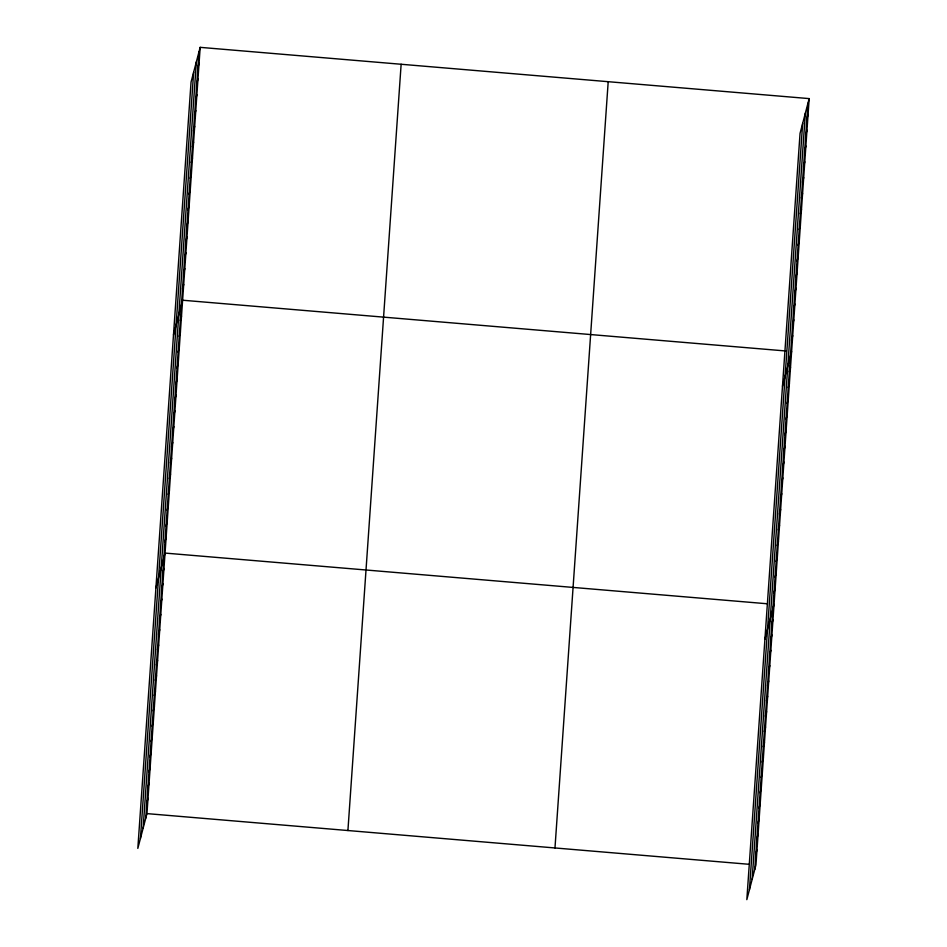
<?xml version="1.0" encoding="UTF-8"?>
<svg xmlns="http://www.w3.org/2000/svg" width="947" height="947" viewBox="0 0 947 947"><rect width="100%" height="100%" fill="white"/><g stroke="black" fill="none" stroke-linecap="round" stroke-linejoin="round"><path stroke-width="1.42" d="M140.44 838.426L193.662 72.161M143.139 828.152L196.36 61.886M145.755 818.172L198.977 51.907M200.172 47.35L191.045 82.129L137.824 848.394L146.951 813.615L200.172 47.35L809.176 98.606L755.955 864.871L746.828 899.65L800.049 133.385L809.176 98.606M347.916 830.531L401.137 64.266M554.978 847.956L608.199 81.691M749.444 889.671L802.665 123.406M752.143 879.396L805.364 113.131M754.759 869.429L807.98 103.164M197.876 67.711L199.071 63.153M196.775 83.514L197.97 78.956M195.686 99.317L196.881 94.759M194.585 115.12L195.78 110.562M193.484 130.935L194.68 126.377M192.395 146.738L193.59 142.18M191.294 162.541L192.49 157.983M190.193 178.344L191.389 173.786M189.092 194.147L190.288 189.589M188.003 209.95L189.199 205.392M186.902 225.753L188.098 221.196M185.801 241.556L186.997 236.999M184.701 257.359L185.896 252.802M183.611 273.162L184.807 268.605M182.511 288.977L183.706 284.42M173.479 335.001L182.605 300.223L785.986 350.994M180.321 320.583L181.516 316.026M179.22 336.386L180.415 331.829M178.119 352.189L179.314 347.632M177.018 367.992L178.214 363.435M175.929 383.795L177.125 379.238M174.828 399.598L176.024 395.041M173.727 415.402L174.923 410.844M172.626 431.205L173.822 426.647M171.537 447.02L172.733 442.462M170.436 462.823L171.632 458.265M169.335 478.626L170.531 474.068M168.246 494.429L169.442 489.871M167.145 510.232L168.341 505.674M166.045 526.035L167.24 521.477M164.944 541.838L166.139 537.28M155.924 587.862L165.05 553.084L767.023 603.748M162.789 572.971L163.985 568.413M161.724 588.3L162.92 583.731M160.659 603.618L161.854 599.06M159.593 618.947L160.789 614.39M158.528 634.265L159.723 629.708M157.462 649.595L158.658 645.037M156.397 664.924L157.593 660.367M155.332 680.242L156.527 675.684M154.266 695.572L155.462 691.014M153.201 710.901L154.397 706.344M152.136 726.219L153.331 721.661M151.082 741.548L152.278 736.991M150.017 756.878L151.212 752.32M148.951 772.196L150.147 767.638M147.886 787.525L149.081 782.968M146.821 802.855L148.016 798.285M806.88 118.967L808.075 114.409M805.779 134.77L806.974 130.213M804.69 150.573L805.885 146.016M803.589 166.376L804.784 161.819M802.488 182.179L803.683 177.622M801.387 197.982L802.583 193.425M800.298 213.785L801.493 209.228M799.197 229.6L800.393 225.043M798.096 245.403L799.292 240.846M797.007 261.206L798.203 256.649M795.906 277.009L797.102 272.452M794.805 292.812L796.001 288.255M793.704 308.615L794.9 304.058M792.615 324.419L793.811 319.861M791.514 340.222L792.71 335.664M782.482 386.246L791.609 351.467M789.313 371.828L790.508 367.27M788.224 387.643L789.419 383.085M787.123 403.446L788.318 398.888M786.022 419.249L787.217 414.691M784.933 435.052L786.128 430.494M783.832 450.855L785.027 446.297M782.731 466.658L783.927 462.1M781.63 482.461L782.826 477.904M780.541 498.264L781.737 493.707M779.44 514.067L780.636 509.51M778.339 529.87L779.535 525.313M777.238 545.685L778.434 541.128M776.149 561.488L777.345 556.931M775.048 577.291L776.244 572.734M773.948 593.094L775.143 588.537M764.927 639.118L774.042 604.34M771.793 624.227L772.989 619.669M770.728 639.545L771.923 634.987M769.662 654.874L770.858 650.317M768.597 670.204L769.793 665.634M767.532 685.521L768.727 680.964M766.466 700.851L767.662 696.294M765.401 716.169L766.597 711.611M764.336 731.498L765.531 726.941M763.27 746.828L764.466 742.27M762.205 762.146L763.4 757.588M761.139 777.475L762.335 772.918M760.074 792.805L761.27 788.247M759.021 808.122L760.216 803.565M757.955 823.452L759.151 818.895M756.89 838.782L758.085 834.224M755.824 854.099L757.02 849.542M146.951 813.615L748.923 864.28"/></g></svg>
